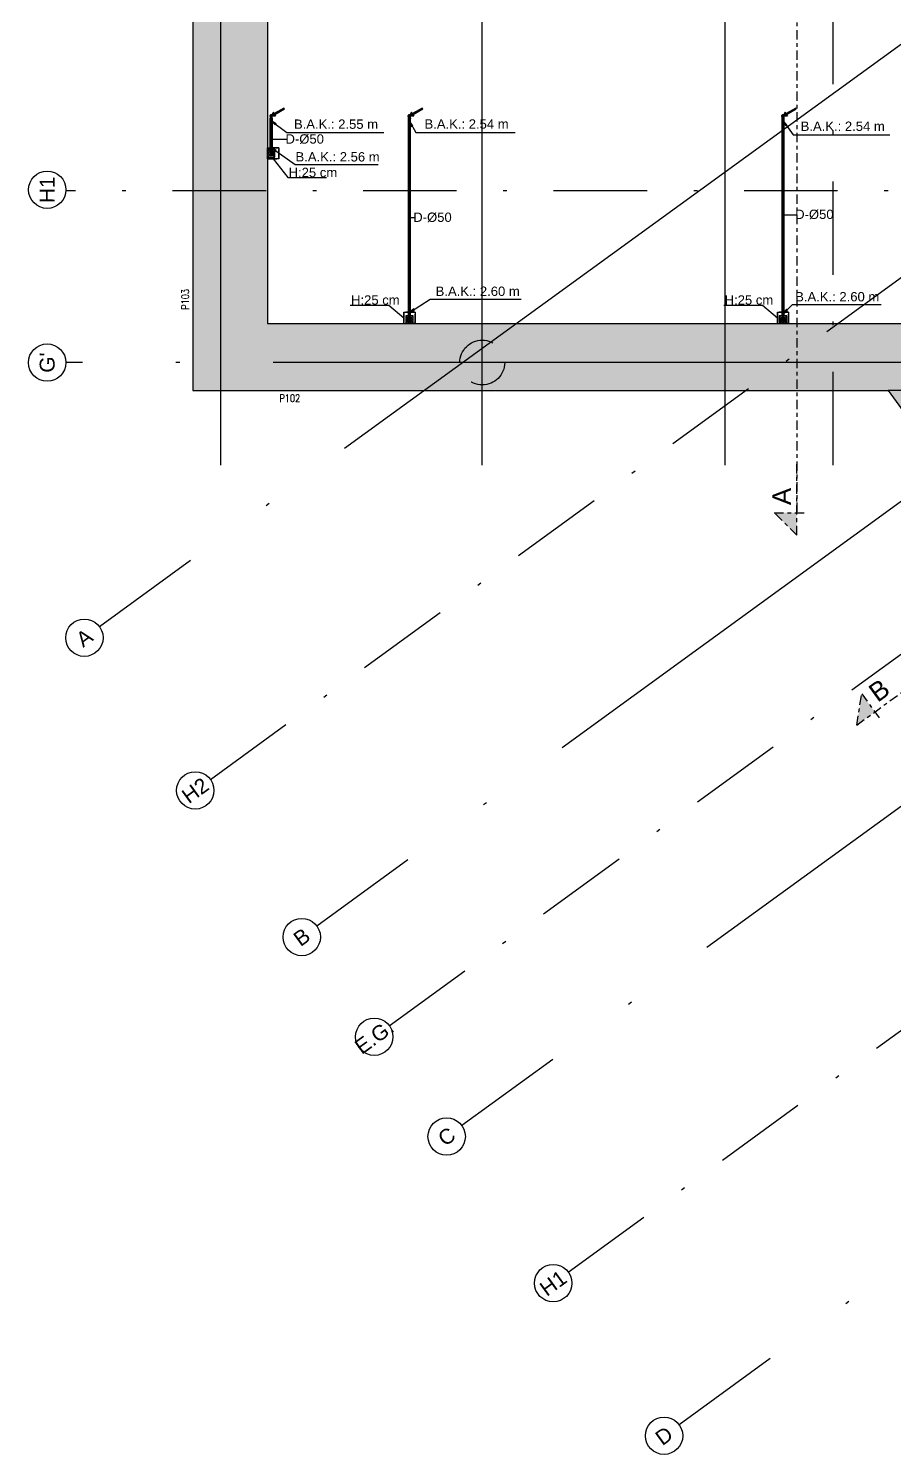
# Model space of a CAD drawing. Header units: millimetres. Extents: x 400408 to 401334, y 4543945 to 4544229.
# Drawn here: x 400592.85 to 400616.03, y 4544062.1 to 4544100.27 of the extents above; entities that cross this region are included whole.
import ezdxf
from ezdxf.enums import TextEntityAlignment as Align

# ---------------------------------------------------------------- set-up
doc = ezdxf.new("R2010")
doc.units = ezdxf.units.MM
for name, pattern in [('AKS', [3, 2.5, -0.25, 0, -0.25]), ('CENTER', [2, 1.25, -0.25, 0.25, -0.25]), ('CIZGI', [0.4, 0.25, -0.15]), ('DASHDOT2', [0.5, 0.25, -0.125, 0, -0.125]), ('HIDDEN', [0.375, 0.25, -0.125])]:
    doc.linetypes.add(name, pattern=pattern)
for name, color, linetype in [('aks prota', 2, 'AKS'), ('altlık_PROTA', 8, 'Continuous'), ('caks prota', 4, 'Continuous'), ('kesit tarama prota', 252, 'Continuous'), ('kolon prota', 1, 'Continuous'), ('kolon tarama prota', 252, 'Continuous'), ('perde prota', 1, 'Continuous'), ('PRT-AL-TUNEL_EKSENI', 14, 'DASHDOT2'), ('PRT-MI-a_fit_drainage', 10, 'Continuous'), ('skesit prota', 7, 'Continuous'), ('taks prota', 7, 'Continuous'), ('temel prota', 6, 'Continuous'), ('tkesit prota', 7, 'Continuous'), ('tperde prota', 6, 'Continuous')]:
    doc.layers.add(name, color=color, linetype=linetype)
doc.styles.add('Arial', font='Arial.ttf')
doc.styles.add('TAKS', font='Arial Unicode.ttf')
doc.styles.add('tkolon', font='romanstw.shx')

# ---------------------------------------------------------------- blocks, each defined once
blk = doc.blocks.new('MEKANİK+2.81')
at = {"layer": 'altlık_PROTA'}
for points in [[(3403, -55505), (3501, -55505), (3479, -55467), (3738, -55318), (3723, -55292), (3464, -55441), (3442, -55403), (3383, -55505)], [(7103, -55505), (7201, -55505), (7179, -55467), (7438, -55318), (7423, -55292), (7164, -55441), (7142, -55403), (7083, -55505)], [(17103, -55505), (17201, -55505), (17179, -55467), (17438, -55318), (17423, -55292), (17164, -55441), (17142, -55403), (17083, -55505)], [(3383, -55639), (3491, -55745), (3514, -55713)], [(7083, -55645), (7141, -55785), (7175, -55765)], [(17083, -55635), (17155, -55768), (17187, -55745)], [(3383, -56351), (3494, -56454), (3517, -56421)], [(7083, -60764), (7219, -60699), (7198, -60666)], [(17083, -60798), (17203, -60706), (17175, -60678)]]:
    blk.add_hatch(color=256, dxfattribs=at).paths.add_polyline_path(points, flags=0)
for p, q in [((3723, -55292), (3464, -55441)), ((3464, -55441), (3723, -55292)), ((3479, -55467), (3738, -55318)), ((3479, -55467), (3738, -55318)), ((3738, -55318), (3723, -55292)), ((3738, -55318), (3723, -55292)), ((7423, -55292), (7164, -55441)), ((7164, -55441), (7423, -55292)), ((7179, -55467), (7438, -55318)), ((7179, -55467), (7438, -55318)), ((7438, -55318), (7423, -55292)), ((7438, -55318), (7423, -55292)), ((17423, -55292), (17164, -55441)), ((17164, -55441), (17423, -55292)), ((17179, -55467), (17438, -55318)), ((17179, -55467), (17438, -55318)), ((17438, -55318), (17423, -55292)), ((17438, -55318), (17423, -55292)), ((3333, -55505), (3383, -55505)), ((3348, -55564), (3348, -55583)), ((3350, -55583), (3350, -56427)), ((3442, -55403), (3383, -55505)), ((3442, -55403), (3383, -55505)), ((3383, -55555), (3383, -55455)), ((3383, -55505), (3501, -55505)), ((3501, -55505), (3383, -55505)), ((3383, -55564), (3383, -55538)), ((3383, -55583), (3383, -55564)), ((3383, -56427), (3383, -55583)), ((3383, -55639), (3491, -55745)), ((3514, -55713), (3383, -55639)), ((3383, -55639), (3797, -55951)), ((3416, -56427), (3416, -55583)), ((3417, -55583), (3417, -55564)), ((3464, -55441), (3442, -55403)), ((3464, -55441), (3442, -55403)), ((3501, -55505), (3479, -55467)), ((3479, -55467), (3501, -55505)), ((3491, -55745), (3514, -55713)), ((7033, -55505), (7083, -55505)), ((7048, -55564), (7048, -55583)), ((7050, -55583), (7050, -60877)), ((7142, -55403), (7083, -55505)), ((7142, -55403), (7083, -55505)), ((7083, -55555), (7083, -55455)), ((7083, -55505), (7201, -55505)), ((7201, -55505), (7083, -55505)), ((7083, -55564), (7083, -55538)), ((7083, -55583), (7083, -55564)), ((7083, -60877), (7083, -55583)), ((7083, -55645), (7141, -55785)), ((7175, -55765), (7083, -55645)), ((7083, -55645), (7258, -55949)), ((7116, -60877), (7116, -55583)), ((7117, -55583), (7117, -55564)), ((7164, -55441), (7142, -55403)), ((7164, -55441), (7142, -55403)), ((7201, -55505), (7179, -55467)), ((7179, -55467), (7201, -55505)), ((17033, -55505), (17083, -55505)), ((17048, -55564), (17048, -55583)), ((17050, -55583), (17050, -60877)), ((17142, -55403), (17083, -55505)), ((17142, -55403), (17083, -55505)), ((17083, -55555), (17083, -55455)), ((17083, -55505), (17201, -55505)), ((17201, -55505), (17083, -55505)), ((17083, -55564), (17083, -55538)), ((17083, -55583), (17083, -55564)), ((17083, -60877), (17083, -55583)), ((17083, -55635), (17155, -55768)), ((17187, -55745), (17083, -55635)), ((17083, -55635), (17354, -56010)), ((17116, -60877), (17116, -55583)), ((17117, -55583), (17117, -55564)), ((17164, -55441), (17142, -55403)), ((17164, -55441), (17142, -55403)), ((17201, -55505), (17179, -55467)), ((17179, -55467), (17201, -55505)), ((3797, -55951), (6399, -55951)), ((7141, -55785), (7175, -55765)), ((7258, -55949), (9916, -55949)), ((17155, -55768), (17187, -55745)), ((17354, -56010), (19947, -56010)), ((3283, -56655), (3283, -56355)), ((3283, -56355), (3583, -56355)), ((3423, -56465), (3343, -56465)), ((3343, -56465), (3343, -56545)), ((3348, -56427), (3348, -56446)), ((3378, -56468), (3378, -56473)), ((3378, -56473), (3378, -56474)), ((3378, -56480), (3378, -56486)), ((3383, -56129), (3792, -56129)), ((3383, -56351), (3494, -56454)), ((3517, -56421), (3383, -56351)), ((3383, -56351), (4026, -56803)), ((3383, -56446), (3383, -56427)), ((3383, -56466), (3383, -56446)), ((3383, -56555), (3383, -56455)), ((3388, -56473), (3388, -56468)), ((3388, -56474), (3388, -56473)), ((3388, -56486), (3388, -56480)), ((3417, -56446), (3417, -56427)), ((3423, -56545), (3423, -56465)), ((3494, -56454), (3517, -56421)), ((3583, -56355), (3583, -56655)), ((3583, -56655), (3283, -56655)), ((3333, -56505), (3433, -56505)), ((3343, -56545), (3423, -56545)), ((3350, -56500), (3346, -56500)), ((3346, -56510), (3350, -56510)), ((3351, -56500), (3350, -56500)), ((3350, -56510), (3351, -56510)), ((3363, -56500), (3358, -56500)), ((3358, -56510), (3363, -56510)), ((3376, -56500), (3370, -56500)), ((3370, -56510), (3376, -56510)), ((3378, -56493), (3378, -56499)), ((3378, -56511), (3378, -56518)), ((3378, -56525), (3378, -56530)), ((3378, -56537), (3378, -56538)), ((3378, -56538), (3378, -56542)), ((3388, -56499), (3388, -56493)), ((3388, -56518), (3388, -56511)), ((3388, -56530), (3388, -56525)), ((3388, -56538), (3388, -56537)), ((3388, -56542), (3388, -56538)), ((3395, -56500), (3389, -56500)), ((3389, -56510), (3395, -56510)), ((3407, -56500), (3402, -56500)), ((3402, -56510), (3407, -56510)), ((3415, -56500), (3414, -56500)), ((3414, -56510), (3415, -56510)), ((3420, -56500), (3415, -56500)), ((3415, -56510), (3420, -56510)), ((3433, -56655), (3826, -57155)), ((4026, -56803), (6246, -56803)), ((3826, -57155), (4861, -57155)), ((7083, -58224), (7211, -58224)), ((17083, -58147), (17435, -58147)), ((5497, -60568), (6532, -60568)), ((6532, -60568), (6933, -60905)), ((7083, -60764), (7637, -60404)), ((7198, -60666), (7083, -60764)), ((7219, -60699), (7198, -60666)), ((7637, -60404), (10077, -60404)), ((15497, -60568), (16532, -60568)), ((16532, -60568), (16933, -60905)), ((17083, -60798), (17333, -60548)), ((17175, -60678), (17083, -60798)), ((17203, -60706), (17175, -60678)), ((17333, -60548), (19708, -60548)), ((6933, -61055), (6933, -60755)), ((6933, -60755), (7233, -60755)), ((7233, -61055), (6933, -61055)), ((7033, -60955), (7133, -60955)), ((7123, -60915), (7043, -60915)), ((7043, -60915), (7043, -60995)), ((7043, -60995), (7123, -60995)), ((7050, -60950), (7046, -60950)), ((7046, -60960), (7050, -60960)), ((7048, -60877), (7048, -60896)), ((7051, -60950), (7050, -60950)), ((7050, -60960), (7051, -60960)), ((7063, -60950), (7058, -60950)), ((7058, -60960), (7063, -60960)), ((7076, -60950), (7070, -60950)), ((7070, -60960), (7076, -60960)), ((7078, -60918), (7078, -60923)), ((7078, -60923), (7078, -60924)), ((7078, -60930), (7078, -60936)), ((7078, -60943), (7078, -60949)), ((7078, -60961), (7078, -60968)), ((7078, -60975), (7078, -60980)), ((7078, -60987), (7078, -60988)), ((7078, -60988), (7078, -60992)), ((7083, -60764), (7219, -60699)), ((7083, -60896), (7083, -60877)), ((7083, -60916), (7083, -60896)), ((7083, -61005), (7083, -60905)), ((7088, -60923), (7088, -60918)), ((7088, -60924), (7088, -60923)), ((7088, -60936), (7088, -60930)), ((7088, -60949), (7088, -60943)), ((7088, -60968), (7088, -60961)), ((7088, -60980), (7088, -60975)), ((7088, -60988), (7088, -60987)), ((7088, -60992), (7088, -60988)), ((7095, -60950), (7089, -60950)), ((7089, -60960), (7095, -60960)), ((7107, -60950), (7102, -60950)), ((7102, -60960), (7107, -60960)), ((7115, -60950), (7114, -60950)), ((7114, -60960), (7115, -60960)), ((7120, -60950), (7115, -60950)), ((7115, -60960), (7120, -60960)), ((7117, -60896), (7117, -60877)), ((7123, -60995), (7123, -60915)), ((7233, -60755), (7233, -61055)), ((16933, -61055), (16933, -60755)), ((16933, -60755), (17233, -60755)), ((17233, -61055), (16933, -61055)), ((17033, -60955), (17133, -60955)), ((17123, -60915), (17043, -60915)), ((17043, -60915), (17043, -60995)), ((17043, -60995), (17123, -60995)), ((17050, -60950), (17046, -60950)), ((17046, -60960), (17050, -60960)), ((17048, -60877), (17048, -60896)), ((17051, -60950), (17050, -60950)), ((17050, -60960), (17051, -60960)), ((17063, -60950), (17058, -60950)), ((17058, -60960), (17063, -60960)), ((17076, -60950), (17070, -60950)), ((17070, -60960), (17076, -60960)), ((17078, -60918), (17078, -60923)), ((17078, -60923), (17078, -60924)), ((17078, -60930), (17078, -60936)), ((17078, -60943), (17078, -60949)), ((17078, -60961), (17078, -60968)), ((17078, -60975), (17078, -60980)), ((17078, -60987), (17078, -60988)), ((17078, -60988), (17078, -60992)), ((17083, -60798), (17203, -60706)), ((17083, -60896), (17083, -60877)), ((17083, -60916), (17083, -60896)), ((17083, -61005), (17083, -60905)), ((17088, -60923), (17088, -60918)), ((17088, -60924), (17088, -60923)), ((17088, -60936), (17088, -60930)), ((17088, -60949), (17088, -60943)), ((17088, -60968), (17088, -60961)), ((17088, -60980), (17088, -60975)), ((17088, -60988), (17088, -60987)), ((17088, -60992), (17088, -60988)), ((17095, -60950), (17089, -60950)), ((17089, -60960), (17095, -60960)), ((17107, -60950), (17102, -60950)), ((17102, -60960), (17107, -60960)), ((17115, -60950), (17114, -60950)), ((17114, -60960), (17115, -60960)), ((17120, -60950), (17115, -60950)), ((17115, -60960), (17120, -60960)), ((17117, -60896), (17117, -60877)), ((17123, -60995), (17123, -60915)), ((17233, -60755), (17233, -61055))]:
    blk.add_line(p, q, dxfattribs=at)
at = {"layer": 'altlık_PROTA', "flags": 128}
for points in [[(3353, -55505), (3353, -55505), (3353, -55505), (3353, -55506), (3353, -55506), (3353, -55506), (3353, -55507), (3353, -55508), (3353, -55508), (3353, -55509), (3353, -55510), (3353, -55511), (3353, -55512), (3353, -55513), (3353, -55514), (3353, -55516), (3353, -55517), (3353, -55518)], [(3353, -55518), (3353, -55520), (3353, -55522), (3353, -55523), (3353, -55525), (3353, -55527), (3353, -55529), (3353, -55531), (3353, -55532), (3353, -55535), (3353, -55537), (3353, -55539), (3353, -55541), (3353, -55543), (3353, -55545), (3353, -55548), (3353, -55550), (3353, -55552), (3353, -55554), (3353, -55557), (3353, -55559), (3353, -55562), (3353, -55564), (3353, -55564)], [(3413, -55518), (3413, -55517), (3413, -55516), (3413, -55514), (3413, -55513), (3413, -55512), (3413, -55511), (3413, -55510), (3413, -55509), (3413, -55508), (3413, -55508), (3413, -55507), (3413, -55506), (3413, -55506), (3413, -55506), (3413, -55505), (3413, -55505), (3413, -55505)], [(3413, -55564), (3413, -55562), (3413, -55559), (3413, -55557), (3413, -55555), (3413, -55552), (3413, -55550), (3413, -55548), (3413, -55545), (3413, -55543), (3413, -55541), (3413, -55539), (3413, -55537), (3413, -55535), (3413, -55533), (3413, -55531), (3413, -55529), (3413, -55527), (3413, -55525), (3413, -55523), (3413, -55522), (3413, -55520), (3413, -55518)], [(7053, -55505), (7053, -55505), (7053, -55506), (7053, -55506), (7053, -55506), (7053, -55507), (7053, -55507), (7053, -55508), (7053, -55508), (7053, -55509), (7053, -55510), (7053, -55511), (7053, -55512), (7053, -55513), (7053, -55514), (7053, -55516), (7053, -55517), (7053, -55519)], [(7053, -55519), (7053, -55520), (7053, -55522), (7053, -55523), (7053, -55525), (7053, -55527), (7053, -55529), (7053, -55531), (7053, -55533), (7053, -55535), (7053, -55537), (7053, -55539), (7053, -55541), (7053, -55543), (7053, -55545), (7053, -55548), (7053, -55550), (7053, -55552), (7053, -55555), (7053, -55557), (7053, -55559), (7053, -55562), (7053, -55564), (7053, -55564)], [(7113, -55519), (7113, -55517), (7113, -55516), (7113, -55514), (7113, -55513), (7113, -55512), (7113, -55511), (7113, -55510), (7113, -55509), (7113, -55508), (7113, -55508), (7113, -55507), (7113, -55507), (7113, -55506), (7113, -55506), (7113, -55506), (7113, -55505), (7113, -55505)], [(7113, -55564), (7113, -55562), (7113, -55559), (7113, -55557), (7113, -55555), (7113, -55552), (7113, -55550), (7113, -55548), (7113, -55545), (7113, -55543), (7113, -55541), (7113, -55539), (7113, -55537), (7113, -55535), (7113, -55533), (7113, -55531), (7113, -55529), (7113, -55527), (7113, -55525), (7113, -55523), (7113, -55522), (7113, -55520), (7113, -55519)], [(17053, -55505), (17053, -55505), (17053, -55505), (17053, -55506), (17053, -55506), (17053, -55506), (17053, -55507), (17053, -55508), (17053, -55508), (17053, -55509), (17053, -55510), (17053, -55511), (17053, -55512), (17053, -55513), (17053, -55514), (17053, -55516), (17053, -55517), (17053, -55518)], [(17053, -55518), (17053, -55520), (17053, -55522), (17053, -55523), (17053, -55525), (17053, -55527), (17053, -55529), (17053, -55531), (17053, -55532), (17053, -55535), (17053, -55537), (17053, -55539), (17053, -55541), (17053, -55543), (17053, -55545), (17053, -55548), (17053, -55550), (17053, -55552), (17053, -55554), (17053, -55557), (17053, -55559), (17053, -55562), (17053, -55564), (17053, -55564)], [(17113, -55518), (17113, -55517), (17113, -55516), (17113, -55514), (17113, -55513), (17113, -55512), (17113, -55511), (17113, -55510), (17113, -55509), (17113, -55508), (17113, -55508), (17113, -55507), (17113, -55506), (17113, -55506), (17113, -55506), (17113, -55505), (17113, -55505), (17113, -55505)], [(17113, -55564), (17113, -55562), (17113, -55559), (17113, -55557), (17113, -55555), (17113, -55552), (17113, -55550), (17113, -55548), (17113, -55545), (17113, -55543), (17113, -55541), (17113, -55539), (17113, -55537), (17113, -55535), (17113, -55533), (17113, -55531), (17113, -55529), (17113, -55527), (17113, -55525), (17113, -55523), (17113, -55522), (17113, -55520), (17113, -55518)], [(3353, -56465), (3353, -56463), (3353, -56461), (3353, -56458), (3353, -56456), (3353, -56454), (3353, -56451), (3353, -56449), (3353, -56447), (3353, -56446)], [(3353, -56489), (3353, -56487), (3353, -56485), (3353, -56484), (3353, -56482), (3353, -56480), (3353, -56478), (3353, -56476), (3353, -56474), (3353, -56472), (3353, -56470), (3353, -56467), (3353, -56465)], [(3413, -56446), (3413, -56449), (3413, -56451), (3413, -56454), (3413, -56456), (3413, -56458), (3413, -56461), (3413, -56463), (3413, -56465)], [(3413, -56465), (3413, -56467), (3413, -56470), (3413, -56472), (3413, -56474), (3413, -56476), (3413, -56478), (3413, -56480), (3413, -56482), (3413, -56484), (3413, -56485), (3413, -56487), (3413, -56489)], [(3353, -56505), (3353, -56505), (3353, -56505), (3353, -56505), (3353, -56504), (3353, -56504), (3353, -56504), (3353, -56503), (3353, -56502), (3353, -56501), (3353, -56501), (3353, -56500), (3353, -56499), (3353, -56497), (3353, -56496)], [(3383, -56535), (3381, -56535), (3380, -56535), (3379, -56535), (3378, -56535), (3377, -56535), (3375, -56535), (3374, -56534), (3373, -56534), (3372, -56533), (3371, -56533), (3370, -56533), (3369, -56532), (3368, -56531), (3367, -56531), (3366, -56530), (3365, -56529), (3364, -56529), (3363, -56528), (3362, -56527), (3361, -56526), (3360, -56525), (3359, -56524), (3359, -56523), (3358, -56523), (3357, -56522), (3357, -56520), (3356, -56519), (3356, -56518), (3355, -56517), (3355, -56516), (3354, -56515), (3354, -56514), (3353, -56513), (3353, -56512), (3353, -56510), (3353, -56509), (3353, -56508), (3353, -56507), (3353, -56506), (3353, -56505)], [(3413, -56506), (3413, -56508), (3413, -56509), (3412, -56510), (3412, -56511), (3412, -56512), (3412, -56514), (3411, -56515), (3411, -56516), (3410, -56517), (3410, -56518), (3409, -56519), (3409, -56520), (3408, -56521), (3408, -56522), (3407, -56523), (3406, -56524), (3405, -56525), (3405, -56526), (3404, -56527), (3403, -56528), (3402, -56528), (3401, -56529), (3400, -56530), (3399, -56531), (3398, -56531), (3397, -56532), (3396, -56532), (3395, -56533), (3394, -56533), (3392, -56534), (3391, -56534), (3390, -56534), (3389, -56535), (3388, -56535), (3387, -56535), (3385, -56535), (3384, -56535), (3383, -56535), (3383, -56535)], [(3413, -56496), (3413, -56497), (3413, -56498), (3413, -56500), (3413, -56501), (3413, -56501), (3413, -56502), (3413, -56503), (3413, -56504), (3413, -56504), (3413, -56504), (3413, -56505), (3413, -56505), (3413, -56505), (3413, -56505)], [(7053, -60915), (7053, -60913), (7053, -60911), (7053, -60908), (7053, -60906), (7053, -60904), (7053, -60901), (7053, -60899), (7053, -60897), (7053, -60896)], [(7053, -60939), (7053, -60937), (7053, -60935), (7053, -60934), (7053, -60932), (7053, -60930), (7053, -60928), (7053, -60926), (7053, -60924), (7053, -60922), (7053, -60920), (7053, -60917), (7053, -60915)], [(7053, -60955), (7053, -60955), (7053, -60955), (7053, -60955), (7053, -60954), (7053, -60954), (7053, -60954), (7053, -60953), (7053, -60952), (7053, -60951), (7053, -60951), (7053, -60950), (7053, -60949), (7053, -60947), (7053, -60946)], [(7083, -60985), (7081, -60985), (7080, -60985), (7079, -60985), (7078, -60985), (7077, -60985), (7075, -60985), (7074, -60984), (7073, -60984), (7072, -60983), (7071, -60983), (7070, -60983), (7069, -60982), (7068, -60981), (7067, -60981), (7066, -60980), (7065, -60979), (7064, -60979), (7063, -60978), (7062, -60977), (7061, -60976), (7060, -60975), (7059, -60974), (7059, -60973), (7058, -60973), (7057, -60972), (7057, -60970), (7056, -60969), (7056, -60968), (7055, -60967), (7055, -60966), (7054, -60965), (7054, -60964), (7053, -60963), (7053, -60962), (7053, -60960), (7053, -60959), (7053, -60958), (7053, -60957), (7053, -60956), (7053, -60955)], [(7113, -60956), (7113, -60958), (7113, -60959), (7112, -60960), (7112, -60961), (7112, -60962), (7112, -60964), (7111, -60965), (7111, -60966), (7110, -60967), (7110, -60968), (7109, -60969), (7109, -60970), (7108, -60971), (7108, -60972), (7107, -60973), (7106, -60974), (7105, -60975), (7105, -60976), (7104, -60977), (7103, -60978), (7102, -60978), (7101, -60979), (7100, -60980), (7099, -60981), (7098, -60981), (7097, -60982), (7096, -60982), (7095, -60983), (7094, -60983), (7092, -60984), (7091, -60984), (7090, -60984), (7089, -60985), (7088, -60985), (7087, -60985), (7085, -60985), (7084, -60985), (7083, -60985), (7083, -60985)], [(7113, -60896), (7113, -60899), (7113, -60901), (7113, -60904), (7113, -60906), (7113, -60908), (7113, -60911), (7113, -60913), (7113, -60915)], [(7113, -60915), (7113, -60917), (7113, -60920), (7113, -60922), (7113, -60924), (7113, -60926), (7113, -60928), (7113, -60930), (7113, -60932), (7113, -60934), (7113, -60935), (7113, -60937), (7113, -60939)], [(7113, -60946), (7113, -60947), (7113, -60948), (7113, -60950), (7113, -60951), (7113, -60951), (7113, -60952), (7113, -60953), (7113, -60954), (7113, -60954), (7113, -60954), (7113, -60955), (7113, -60955), (7113, -60955), (7113, -60955)], [(17053, -60915), (17053, -60913), (17053, -60911), (17053, -60908), (17053, -60906), (17053, -60904), (17053, -60901), (17053, -60899), (17053, -60897), (17053, -60896)], [(17053, -60939), (17053, -60937), (17053, -60935), (17053, -60934), (17053, -60932), (17053, -60930), (17053, -60928), (17053, -60926), (17053, -60924), (17053, -60922), (17053, -60920), (17053, -60917), (17053, -60915)], [(17053, -60955), (17053, -60955), (17053, -60955), (17053, -60955), (17053, -60954), (17053, -60954), (17053, -60954), (17053, -60953), (17053, -60952), (17053, -60951), (17053, -60951), (17053, -60950), (17053, -60949), (17053, -60947), (17053, -60946)], [(17083, -60985), (17081, -60985), (17080, -60985), (17079, -60985), (17078, -60985), (17077, -60985), (17075, -60985), (17074, -60984), (17073, -60984), (17072, -60983), (17071, -60983), (17070, -60983), (17069, -60982), (17068, -60981), (17067, -60981), (17066, -60980), (17065, -60979), (17064, -60979), (17063, -60978), (17062, -60977), (17061, -60976), (17060, -60975), (17059, -60974), (17059, -60973), (17058, -60973), (17057, -60972), (17057, -60970), (17056, -60969), (17056, -60968), (17055, -60967), (17055, -60966), (17054, -60965), (17054, -60964), (17053, -60963), (17053, -60962), (17053, -60960), (17053, -60959), (17053, -60958), (17053, -60957), (17053, -60956), (17053, -60955)], [(17113, -60956), (17113, -60958), (17113, -60959), (17112, -60960), (17112, -60961), (17112, -60962), (17112, -60964), (17111, -60965), (17111, -60966), (17110, -60967), (17110, -60968), (17109, -60969), (17109, -60970), (17108, -60971), (17108, -60972), (17107, -60973), (17106, -60974), (17105, -60975), (17105, -60976), (17104, -60977), (17103, -60978), (17102, -60978), (17101, -60979), (17100, -60980), (17099, -60981), (17098, -60981), (17097, -60982), (17096, -60982), (17095, -60983), (17094, -60983), (17092, -60984), (17091, -60984), (17090, -60984), (17089, -60985), (17088, -60985), (17087, -60985), (17085, -60985), (17084, -60985), (17083, -60985), (17083, -60985)], [(17113, -60896), (17113, -60899), (17113, -60901), (17113, -60904), (17113, -60906), (17113, -60908), (17113, -60911), (17113, -60913), (17113, -60915)], [(17113, -60915), (17113, -60917), (17113, -60920), (17113, -60922), (17113, -60924), (17113, -60926), (17113, -60928), (17113, -60930), (17113, -60932), (17113, -60934), (17113, -60935), (17113, -60937), (17113, -60939)], [(17113, -60946), (17113, -60947), (17113, -60948), (17113, -60950), (17113, -60951), (17113, -60951), (17113, -60952), (17113, -60953), (17113, -60954), (17113, -60954), (17113, -60954), (17113, -60955), (17113, -60955), (17113, -60955), (17113, -60955)]]:
    blk.add_lwpolyline(points, dxfattribs=at)
at = {"layer": 'altlık_PROTA'}
for centre, radius, start, end in [((3383, -55505), 34.3, 90, 208.0819), ((3383, -55505), 33, 59.8226, 180), ((3383, -55505), 33, 180, 0), ((3383, -55505), 30.2, 90, 184.5868), ((3383, -55522), 16.5, 90, 270), ((3383, -55505), 34.3, 60, 90), ((3383, -55489), 16.5, 30, 90), ((3383, -55505), 30.2, 60.004, 90), ((3383, -55505), 30.2, 350, 0.0078), ((3383, -55505), 34.3, 331.9253, 0), ((7083, -55505), 34.3, 90, 208.0819), ((7083, -55505), 33, 59.8226, 180), ((7083, -55505), 33, 180, 0), ((7083, -55505), 30.2, 90, 184.5868), ((7083, -55522), 16.5, 90, 270), ((7083, -55505), 34.3, 60, 90), ((7083, -55489), 16.5, 30, 90), ((7083, -55505), 30.2, 60.004, 90), ((7083, -55505), 30.2, 350, 0.0078), ((7083, -55505), 34.3, 331.9253, 0), ((17083, -55505), 34.3, 90, 208.0819), ((17083, -55505), 33, 59.8226, 180), ((17083, -55505), 33, 180, 0), ((17083, -55505), 30.2, 90, 184.5868), ((17083, -55522), 16.5, 90, 270), ((17083, -55505), 34.3, 60, 90), ((17083, -55489), 16.5, 30, 90), ((17083, -55505), 30.2, 60.004, 90), ((17083, -55505), 30.2, 350, 0.0078), ((17083, -55505), 34.3, 331.9253, 0), ((3383, -56505), 37.3, 97.6967, 172.3033), ((3383, -56505), 34.3, 90, 270), ((3383, -56505), 33, 0, 180), ((3383, -56505), 32, 98.9893, 171.0107), ((3383, -56505), 25.3, 101.3831, 168.6169), ((3383, -56505), 34.3, 270, 90), ((3383, -56489), 16.5, 270, 90), ((3383, -56505), 37.3, 7.6967, 82.3033), ((3383, -56505), 32, 8.9893, 81.0107), ((3383, -56505), 25.3, 11.3831, 78.6169), ((3383, -56505), 37.3, 187.6967, 262.3033), ((3383, -56505), 33, 180, 0), ((3383, -56505), 32, 188.9893, 261.0107), ((3383, -56505), 25.3, 191.3831, 258.6169), ((3383, -56505), 20, 104.4775, 165.5225), ((3383, -56505), 20, 194.4775, 255.5225), ((3383, -56522), 16.5, 90, 270), ((3383, -56505), 13.3, 112.0243, 157.9757), ((3383, -56505), 13.3, 202.0243, 247.9757), ((3383, -56505), 8, 128.6822, 141.3178), ((3383, -56505), 8, 218.6822, 231.3178), ((3383, -56505), 20, 14.4775, 75.5225), ((3383, -56505), 13.3, 22.0243, 67.9757), ((3383, -56505), 8, 38.6822, 51.3178), ((3383, -56505), 37.3, 277.6967, 352.3033), ((3383, -56505), 13.3, 292.0243, 337.9757), ((3383, -56505), 8, 308.6822, 321.3178), ((3383, -56505), 25.3, 281.3831, 348.6169), ((3383, -56505), 20, 284.4775, 345.5225), ((3383, -56505), 32, 278.9893, 351.0107), ((7083, -60955), 37.3, 97.6967, 172.3033), ((7083, -60955), 37.3, 187.6967, 262.3033), ((7083, -60955), 34.3, 90, 270), ((7083, -60955), 33, 0, 180), ((7083, -60955), 33, 180, 0), ((7083, -60955), 32, 98.9893, 171.0107), ((7083, -60955), 32, 188.9893, 261.0107), ((7083, -60955), 25.3, 101.3831, 168.6169), ((7083, -60955), 25.3, 191.3831, 258.6169), ((7083, -60955), 20, 104.4775, 165.5225), ((7083, -60955), 20, 194.4775, 255.5225), ((7083, -60972), 16.5, 90, 270), ((7083, -60955), 13.3, 112.0243, 157.9757), ((7083, -60955), 13.3, 202.0243, 247.9757), ((7083, -60955), 8, 128.6822, 141.3178), ((7083, -60955), 8, 218.6822, 231.3178), ((7083, -60955), 34.3, 270, 90), ((7083, -60939), 16.5, 270, 90), ((7083, -60955), 37.3, 7.6967, 82.3033), ((7083, -60955), 32, 8.9893, 81.0107), ((7083, -60955), 25.3, 11.3831, 78.6169), ((7083, -60955), 20, 14.4775, 75.5225), ((7083, -60955), 13.3, 22.0243, 67.9757), ((7083, -60955), 8, 38.6822, 51.3178), ((7083, -60955), 37.3, 277.6967, 352.3033), ((7083, -60955), 13.3, 292.0243, 337.9757), ((7083, -60955), 8, 308.6822, 321.3178), ((7083, -60955), 25.3, 281.3831, 348.6169), ((7083, -60955), 20, 284.4775, 345.5225), ((7083, -60955), 32, 278.9893, 351.0107), ((17083, -60955), 37.3, 97.6967, 172.3033), ((17083, -60955), 37.3, 187.6967, 262.3033), ((17083, -60955), 34.3, 90, 270), ((17083, -60955), 33, 0, 180), ((17083, -60955), 33, 180, 0), ((17083, -60955), 32, 98.9893, 171.0107), ((17083, -60955), 32, 188.9893, 261.0107), ((17083, -60955), 25.3, 101.3831, 168.6169), ((17083, -60955), 25.3, 191.3831, 258.6169), ((17083, -60955), 20, 104.4775, 165.5225), ((17083, -60955), 20, 194.4775, 255.5225), ((17083, -60972), 16.5, 90, 270), ((17083, -60955), 13.3, 112.0243, 157.9757), ((17083, -60955), 13.3, 202.0243, 247.9757), ((17083, -60955), 8, 128.6822, 141.3178), ((17083, -60955), 8, 218.6822, 231.3178), ((17083, -60955), 34.3, 270, 90), ((17083, -60939), 16.5, 270, 90), ((17083, -60955), 37.3, 7.6967, 82.3033), ((17083, -60955), 32, 8.9893, 81.0107), ((17083, -60955), 25.3, 11.3831, 78.6169), ((17083, -60955), 20, 14.4775, 75.5225), ((17083, -60955), 13.3, 22.0243, 67.9757), ((17083, -60955), 8, 38.6822, 51.3178), ((17083, -60955), 37.3, 277.6967, 352.3033), ((17083, -60955), 13.3, 292.0243, 337.9757), ((17083, -60955), 8, 308.6822, 321.3178), ((17083, -60955), 25.3, 281.3831, 348.6169), ((17083, -60955), 20, 284.4775, 345.5225), ((17083, -60955), 32, 278.9893, 351.0107)]:
    blk.add_arc(centre, radius, start, end, dxfattribs=at)
for centre, major_axis, start_param, end_param in [((3383, -55583), (34.3, 0), 1.570796, 3.403392), ((3383, -55564), (34.3, 0), 1.570796, 3.141593), ((3383, -55583), (33, 0), 2.680781, 3.141593), ((3383, -55583), (34.3, 0), 3.403392, 4.712389), ((3383, -55564), (34.3, 0), 0, 1.570796), ((3383, -55583), (34.3, 0), 6.021386, 7.853982), ((3383, -55583), (34.3, 0), 4.712389, 6.021386), ((3383, -55583), (33, 0), 0, 0.460812), ((7083, -55583), (34.3, 0), 1.570796, 3.403392), ((7083, -55564), (34.3, 0), 1.570796, 3.141593), ((7083, -55583), (33, 0), 2.680781, 3.141593), ((7083, -55583), (34.3, 0), 3.403392, 4.712389), ((7083, -55564), (34.3, 0), 0, 1.570796), ((7083, -55583), (34.3, 0), 6.021386, 7.853982), ((7083, -55583), (34.3, 0), 4.712389, 6.021386), ((7083, -55583), (33, 0), 0, 0.460812), ((17083, -55583), (34.3, 0), 1.570796, 3.403392), ((17083, -55564), (34.3, 0), 1.570796, 3.141593), ((17083, -55583), (33, 0), 2.680781, 3.141593), ((17083, -55583), (34.3, 0), 3.403392, 4.712389), ((17083, -55564), (34.3, 0), 0, 1.570796), ((17083, -55583), (34.3, 0), 6.021386, 7.853982), ((17083, -55583), (34.3, 0), 4.712389, 6.021386), ((17083, -55583), (33, 0), 0, 0.460812), ((3383, -56446), (34.3, 0), 1.570796, 3.665191), ((3383, -56427), (-34.3, 0), 4.712389, 6.283185), ((3383, -56427), (33, 0), 2.680781, 3.141593), ((3383, -56446), (-30.2, 0), 5.061455, 6.457718), ((3383, -56427), (33, 0), 3.403392, 4.712389), ((3383, -56427), (-34.3, 0), 3.141593, 4.712389), ((3383, -56427), (33, 0), 4.712389, 6.021386), ((3383, -56446), (-34.3, 0), 2.617994, 4.712389), ((3383, -56446), (-30.2, 0), 2.96706, 4.363323), ((3383, -56427), (33, 0), 0, 0.460812), ((7083, -60896), (34.3, 0), 1.570796, 3.665191), ((7083, -60877), (-34.3, 0), 4.712389, 6.283185), ((7083, -60877), (33, 0), 2.680781, 3.141593), ((7083, -60896), (-30.2, 0), 5.061455, 6.457718), ((7083, -60877), (33, 0), 3.403392, 4.712389), ((7083, -60877), (-34.3, 0), 3.141593, 4.712389), ((7083, -60877), (33, 0), 4.712389, 6.021386), ((7083, -60896), (-34.3, 0), 2.617994, 4.712389), ((7083, -60896), (-30.2, 0), 2.96706, 4.363323), ((7083, -60877), (33, 0), 0, 0.460812), ((17083, -60896), (34.3, 0), 1.570796, 3.665191), ((17083, -60877), (-34.3, 0), 4.712389, 6.283185), ((17083, -60877), (33, 0), 2.680781, 3.141593), ((17083, -60896), (-30.2, 0), 5.061455, 6.457718), ((17083, -60877), (33, 0), 3.403392, 4.712389), ((17083, -60877), (-34.3, 0), 3.141593, 4.712389), ((17083, -60877), (33, 0), 4.712389, 6.021386), ((17083, -60896), (-34.3, 0), 2.617994, 4.712389), ((17083, -60896), (-30.2, 0), 2.96706, 4.363323), ((17083, -60877), (33, 0), 0, 0.460812)]:
    blk.add_ellipse(centre, major_axis=major_axis, ratio=0.01, start_param=start_param, end_param=end_param, dxfattribs=at)
at = {"layer": 'altlık_PROTA', "style": 'Arial'}
for s, p in [('B.A.K.: 2.55 m', (3992, -55849)), ('B.A.K.: 2.54 m', (7487, -55844)), ('B.A.K.: 2.54 m', (17556, -55905)), ('D-Ø50', (3766, -56245)), ('B.A.K.: 2.56 m', (4034, -56723)), ('H:25 cm', (3849, -57142)), ('D-Ø50', (17409, -58262)), ('D-Ø50', (7186, -58340)), ('B.A.K.: 2.60 m', (7785, -60321)), ('B.A.K.: 2.60 m', (17409, -60467)), ('H:25 cm', (5521, -60555)), ('H:25 cm', (15521, -60555))]:
    blk.add_text(s, height=250, dxfattribs=at).set_placement(p)
blk = doc.blocks.new('YER SUZGECI_20x20')
at = {"color": 2}
blk.add_lwpolyline([(-20, 0), (0, 0), (0, 20), (-20, 20)], close=True, dxfattribs=at)
for points in [[(0, 20), (-20, 0)], [(-20, 20), (0, 0)]]:
    blk.add_lwpolyline(points, dxfattribs=at)
blk.add_circle((-10, 10), 7, dxfattribs=at)

msp = doc.modelspace()

# ---------------------------------------------------------------- hatches: boundary and pattern name
at = {"layer": 'kesit tarama prota'}
h = msp.add_hatch(color=256, dxfattribs=at)
h.dxf.hatch_style = 1
h.paths.add_polyline_path([(400612.813, 4544087.311), (400613.413, 4544086.711), (400613.413, 4544087.311)])
h = msp.add_hatch(color=256, dxfattribs=at)
h.dxf.hatch_style = 1
h.paths.add_polyline_path([(400615.154, 4544082.464), (400615.021, 4544081.626), (400615.506, 4544081.978)])
at = {"layer": 'kolon tarama prota'}
h = msp.add_hatch(color=256, dxfattribs=at)
h.dxf.hatch_style = 1
h.paths.add_polyline_path([(400648.716, 4544092.378), (400632.975, 4544092.375), (400622.296, 4544084.616), (400616.656, 4544092.378), (400599.247, 4544092.378), (400599.247, 4544131.478), (400702.533, 4544131.478), (400680.149, 4544115.215), (400683.952, 4544115.215), (400684.502, 4544115.615), (400684.102, 4544115.615), (400708.413, 4544133.278), (400597.247, 4544133.278), (400597.247, 4544090.578), (400615.863, 4544090.578), (400621.92, 4544082.241), (400633.39, 4544090.575), (400649.641, 4544090.578), (400673.944, 4544108.235), (400674.344, 4544108.235), (400674.895, 4544108.635), (400671.092, 4544108.635), (400668.533, 4544106.776), (400666.888, 4544109.041), (400664.768, 4544107.501), (400664.944, 4544107.259), (400666.821, 4544108.622), (400668.291, 4544106.6)])

# ---------------------------------------------------------------- linework, layer by layer
at = {"layer": 'aks prota', "ltscale": 10}
for p, q in [((400694.593, 4544156.797), (400594.75, 4544084.257)), ((400700.412, 4544148.787), (400600.569, 4544076.247)), ((400704.292, 4544143.448), (400604.449, 4544070.908)), ((400710.111, 4544135.439), (400610.268, 4544062.898)), ((400597.997, 4544088.578), (400597.997, 4544135.278)), ((400604.997, 4544088.578), (400604.997, 4544135.278)), ((400611.497, 4544088.578), (400611.497, 4544135.278)), ((400654.497, 4544091.328), (400593.85, 4544091.328))]:
    msp.add_line(p, q, dxfattribs=at)
at = {"layer": 'caks prota', "ltscale": 0.05}
for centre in [(400593.351, 4544095.953), (400593.35, 4544091.328), (400594.346, 4544083.963), (400597.314, 4544079.877), (400600.165, 4544075.953), (400602.105, 4544073.284), (400604.044, 4544070.614), (400606.895, 4544066.69), (400609.863, 4544062.605)]:
    msp.add_circle(centre, 0.5, dxfattribs=at)
at = {"layer": 'kolon prota', "color": 5, "linetype": 'HIDDEN', "ltscale": 5}
msp.add_circle((400604.997, 4544091.328), 0.6, dxfattribs=at)
at = {"layer": 'perde prota'}
for points in [[(400680.149, 4544115.215), (400683.952, 4544115.215), (400684.502, 4544115.615), (400684.102, 4544115.615), (400708.413, 4544133.278), (400597.247, 4544133.278), (400597.247, 4544090.578), (400615.863, 4544090.578), (400621.92, 4544082.241), (400633.39, 4544090.575), (400649.641, 4544090.578), (400673.944, 4544108.235), (400674.344, 4544108.235), (400674.895, 4544108.635), (400671.092, 4544108.635)], [(400680.149, 4544115.215), (400702.533, 4544131.478), (400599.247, 4544131.478), (400599.247, 4544092.378), (400616.656, 4544092.378), (400622.296, 4544084.616), (400632.975, 4544092.375), (400648.716, 4544092.378), (400668.291, 4544106.6)]]:
    msp.add_lwpolyline(points, dxfattribs=at)
at = {"layer": 'PRT-AL-TUNEL_EKSENI', "ltscale": 10}
for p, q in [((400597.719, 4544080.171), (400697.562, 4544152.711)), ((400602.509, 4544073.577), (400702.352, 4544146.118)), ((400607.299, 4544066.984), (400707.142, 4544139.524)), ((400614.39, 4544088.578), (400614.39, 4544135.278)), ((400660.408, 4544095.928), (400593.85, 4544095.928))]:
    msp.add_line(p, q, dxfattribs=at)
at = {"layer": 'PRT-MI-a_fit_drainage', "color": 2, "linetype": 'CIZGI'}
for points in [[(400599.547, 4544097.078), (400599.247, 4544097.078), (400599.247, 4544096.778), (400599.547, 4544096.778)], [(400602.897, 4544092.678), (400602.897, 4544092.378), (400603.197, 4544092.378), (400603.197, 4544092.678)], [(400612.897, 4544092.678), (400612.897, 4544092.378), (400613.197, 4544092.378), (400613.197, 4544092.678)]]:
    msp.add_lwpolyline(points, close=True, dxfattribs=at)
at = {"layer": 'skesit prota', "linetype": 'CENTER', "ltscale": 0.2}
for p, q in [((400613.413, 4544139.829), (400613.413, 4544087.311)), ((400613.413, 4544086.711), (400613.413, 4544088.711)), ((400612.813, 4544087.311), (400613.713, 4544087.311)), ((400613.413, 4544086.711), (400612.813, 4544087.311)), ((400615.021, 4544081.626), (400615.154, 4544082.464)), ((400615.154, 4544082.464), (400615.683, 4544081.736))]:
    msp.add_line(p, q, dxfattribs=at)
msp.add_lwpolyline([(400615.021, 4544081.626), (400692.096, 4544137.624)], dxfattribs=at)
at = {"layer": 'temel prota', "color": 5}
msp.add_lwpolyline([(400630.502, 4544090.578), (400615.863, 4544090.578)], dxfattribs=at)

# ---------------------------------------------------------------- block references
at = {"xscale": 0.001000000000000069, "yscale": 0.001000000000000069, "zscale": 0.001000000000000069}
msp.add_blockref('MEKANİK+2.81', (400595.964, 4544153.433), dxfattribs=at)
at = {"layer": 'PRT-MI-a_fit_drainage', "color": 2, "xscale": 0.01, "yscale": 0.01, "zscale": 0.01}
for p, rotation in [((400599.247, 4544097.028), 180.0000000000015), ((400602.947, 4544092.378), 270.000000000018), ((400612.947, 4544092.378), 270.000000000018)]:
    msp.add_blockref('YER SUZGECI_20x20', p, dxfattribs=dict(at, rotation=rotation))

# ---------------------------------------------------------------- texts
at = {"layer": 'taks prota', "style": 'TAKS'}
for s, rotation, p in [('H1', 89.5052, (400593.351, 4544095.953)), ("G'", 89.5052, (400593.35, 4544091.328)), ('A', 36, (400594.346, 4544083.963)), ('H2', 36, (400597.314, 4544079.877)), ('B', 36, (400600.165, 4544075.953)), ('E.G.', 36, (400602.105, 4544073.284)), ('C', 36, (400604.044, 4544070.614)), ('H1', 36, (400606.895, 4544066.69)), ('D', 36, (400609.863, 4544062.605))]:
    msp.add_text(s, height=0.4, rotation=rotation, dxfattribs=at).set_placement(p, align=Align.MIDDLE_CENTER)
at = {"layer": 'tkesit prota', "style": 'Arial'}
for s, rotation, p in [('A', 90, (400613.263, 4544087.511)), ('B', 36, (400615.58, 4544082.217))]:
    msp.add_text(s, height=0.5, rotation=rotation, dxfattribs=at).set_placement(p)
at = {"layer": 'tperde prota', "style": 'tkolon', "width": 0.8}
for s, rotation, p in [('P103', 90.4693, (400597.047, 4544092.742)), ('P102', 0.4693, (400599.567, 4544090.371))]:
    msp.add_text(s, height=0.2, rotation=rotation, dxfattribs=at).set_placement(p, align=Align.MIDDLE_LEFT)

doc.saveas('drawing.dxf')
